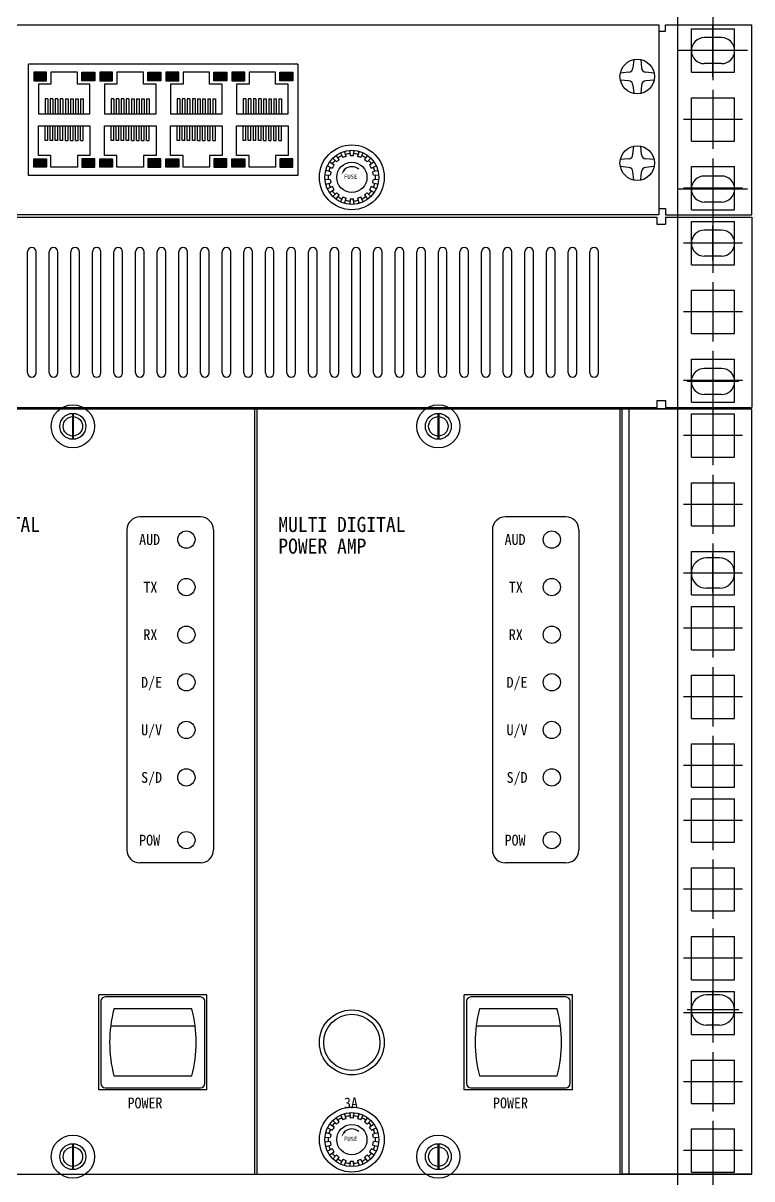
# Model space of a CAD drawing. Header units: millimetres. Extents: x 0 to 841, y 0 to 594.
# Drawn here: x 202.14 to 210.57, y 163.58 to 176.94 of the extents above; entities that cross this region are included whole.
import ezdxf
from ezdxf.enums import TextEntityAlignment as Align

# ---------------------------------------------------------------- set-up
doc = ezdxf.new("R2010")
doc.units = ezdxf.units.MM
doc.header["$LTSCALE"] = 10
doc.layers.add('LINE06', color=9, linetype='Continuous')
doc.styles.add('F1', font='GulimChe.ttf', dxfattribs={"height": 2})
doc.styles.get("Standard").update_dxf_attribs({"font": 'GulimChe.ttf'})

# ---------------------------------------------------------------- blocks, each defined once
blk = doc.blocks.new('sw-05')
at = {"color": 7}
for p, q in [((-12, 9.5), (-12, -9.5)), ((11, 10.5), (-11, 10.5)), ((12, -9.5), (12, 9.5)), ((9, 7.75), (-9, 7.75)), ((9.77, 3.75), (-9.77, 3.75)), ((-9, -7.75), (9, -7.75)), ((-11, -10.5), (11, -10.5))]:
    blk.add_line(p, q, dxfattribs=at)
for centre, radius, start, end in [((-11, 9.5), 1, 90, 180), ((11, 9.5), 1, 0, 90), ((20.53, 0), 30.53, 165.2952, 194.7048), ((-20.53, 0), 30.53, 345.2952, 14.7048), ((-11, -9.5), 1, 180, 270), ((11, -9.5), 1, 270, 0)]:
    blk.add_arc(centre, radius, start, end, dxfattribs=at)
blk = doc.blocks.new('FUSE')
for p, q in [((-197.43, 1363.48), (-196.55, 1362.59)), ((-195.94, 1363.11), (-196.66, 1364.13)), ((-195.64, 1364.72), (-195.12, 1363.58)), ((-194.37, 1363.85), (-194.7, 1365.06)), ((-193.54, 1365.26), (-193.44, 1364.02)), ((-192.64, 1364.02), (-192.54, 1365.26)), ((-191.38, 1365.06), (-191.71, 1363.85)), ((-190.96, 1363.58), (-190.44, 1364.72)), ((-189.42, 1364.13), (-190.14, 1363.11)), ((-189.53, 1362.59), (-188.65, 1363.48)), ((-197.88, 1360.29), (-199.09, 1360.61)), ((-198.68, 1361.72), (-197.55, 1361.18)), ((-197.15, 1361.87), (-198.18, 1362.58)), ((-187.89, 1362.58), (-188.92, 1361.87)), ((-188.52, 1361.18), (-187.39, 1361.72)), ((-186.99, 1360.61), (-188.2, 1360.29)), ((-199.26, 1359.62), (-198.02, 1359.51)), ((-198.02, 1358.56), (-199.26, 1358.44)), ((-199.09, 1357.46), (-197.88, 1357.77)), ((-188.2, 1357.77), (-186.99, 1357.46)), ((-188.06, 1359.51), (-186.82, 1359.62)), ((-186.82, 1358.44), (-188.06, 1358.56)), ((-197.55, 1356.89), (-198.68, 1356.35)), ((-198.18, 1355.49), (-197.15, 1356.2)), ((-196.55, 1355.47), (-197.43, 1354.58)), ((-196.66, 1353.94), (-195.94, 1354.96)), ((-190.14, 1354.96), (-189.42, 1353.94)), ((-188.65, 1354.58), (-189.53, 1355.47)), ((-188.92, 1356.2), (-187.89, 1355.49)), ((-187.39, 1356.35), (-188.52, 1356.89)), ((-195.12, 1354.49), (-195.64, 1353.35)), ((-194.7, 1353.01), (-194.37, 1354.21)), ((-193.44, 1354.05), (-193.54, 1352.8)), ((-192.54, 1352.8), (-192.64, 1354.05)), ((-191.71, 1354.21), (-191.38, 1353.01)), ((-190.44, 1353.35), (-190.96, 1354.49))]:
    blk.add_line(p, q)
for radius in [7.5, 6.25, 3.5]:
    blk.add_circle((-193.04, 1359.03), radius)
for radius, start, end in [(5.5, 134.5886, 145.4114), (5, 125.4114, 134.5886), (5.5, 114.5886, 125.4114), (5, 105.4114, 114.5886), (5.5, 94.5886, 105.4114), (5, 85.4114, 94.5886), (5.5, 74.5886, 85.4114), (5, 65.4114, 74.5886), (5.5, 54.5886, 65.4114), (5, 45.4114, 54.5886), (5.5, 34.5886, 45.4114), (5.5, 154.5886, 165.4114), (5, 165.4114, 174.5886), (5, 145.4114, 154.5886), (2.46, 49.7515, 132.9205), (5, 25.4114, 34.5886), (5, 5.4114, 14.5886), (5.5, 14.5886, 25.4114), (5.5, 174.5886, 185.4114), (5.5, 194.5886, 205.4114), (5, 185.4114, 194.5886), (5, 345.4114, 354.5886), (5.5, 334.5886, 345.4114), (5.5, 354.5886, 5.4114), (5.5, 214.5886, 225.4114), (5, 205.4114, 214.5886), (5, 225.4114, 234.5886), (5, 305.4114, 314.5886), (5.5, 314.5886, 325.4114), (5, 325.4114, 334.5886), (5.5, 234.5886, 245.4114), (5, 245.4114, 254.5886), (5.5, 254.5886, 265.4114), (5, 265.4114, 274.5886), (5.5, 274.5886, 285.4114), (5, 285.4114, 294.5886), (5.5, 294.5886, 305.4114)]:
    blk.add_arc((-193.04, 1359.03), radius, start, end)
blk.add_solid([(-194.43, 1360.77), (-194.84, 1361.05), (-195.49, 1359.67)])
at = {"style": 'F1'}
blk.add_text('FUSE', height=1, dxfattribs=at).set_placement((-194.89, 1358.67))

msp = doc.modelspace()

# ---------------------------------------------------------------- hatches: boundary and pattern name
at = {"layer": 'LINE06'}
for points in [[(202.268, 176.363), (202.268, 176.273), (202.408, 176.273), (202.408, 176.363)], [(202.823, 176.363), (202.823, 176.273), (202.963, 176.273), (202.963, 176.363)], [(203.031, 176.363), (203.031, 176.273), (203.171, 176.273), (203.171, 176.363)], [(203.586, 176.363), (203.586, 176.273), (203.726, 176.273), (203.726, 176.363)], [(203.795, 176.363), (203.795, 176.273), (203.935, 176.273), (203.935, 176.363)], [(204.35, 176.363), (204.35, 176.273), (204.49, 176.273), (204.49, 176.363)], [(204.559, 176.363), (204.559, 176.273), (204.699, 176.273), (204.699, 176.363)], [(205.114, 176.363), (205.114, 176.273), (205.254, 176.273), (205.254, 176.363)], [(202.408, 175.274), (202.408, 175.364), (202.268, 175.364), (202.268, 175.274)], [(202.963, 175.274), (202.963, 175.364), (202.823, 175.364), (202.823, 175.274)], [(203.171, 175.274), (203.171, 175.364), (203.031, 175.364), (203.031, 175.274)], [(203.726, 175.274), (203.726, 175.364), (203.586, 175.364), (203.586, 175.274)], [(203.935, 175.274), (203.935, 175.364), (203.795, 175.364), (203.795, 175.274)], [(204.49, 175.274), (204.49, 175.364), (204.35, 175.364), (204.35, 175.274)], [(204.699, 175.274), (204.699, 175.364), (204.559, 175.364), (204.559, 175.274)], [(205.254, 175.274), (205.254, 175.364), (205.114, 175.364), (205.114, 175.274)]]:
    msp.add_hatch(color=256, dxfattribs=at).paths.add_polyline_path(points)

# ---------------------------------------------------------------- linework, layer by layer
at = {"color": 7, "lineweight": 30}
for p, q in [((204.191, 171.228), (203.491, 171.228)), ((208.416, 171.228), (207.716, 171.228)), ((204.341, 171.078), (204.341, 167.378)), ((208.566, 171.078), (208.566, 167.378)), ((204.191, 167.228), (203.491, 167.228)), ((208.416, 167.228), (207.716, 167.228))]:
    msp.add_line(p, q, dxfattribs=at)
at = {"color": 7}
for p, q in [((203.341, 171.078), (203.341, 167.378)), ((207.566, 171.078), (207.566, 167.378))]:
    msp.add_line(p, q, dxfattribs=at)
for centre, start, end in [((203.491, 171.078), 90, 180), ((207.716, 171.078), 90, 180), ((203.491, 167.378), 180, 270), ((207.716, 167.378), 180, 270)]:
    msp.add_arc(centre, 0.15, start, end, dxfattribs=at)
at = {"color": 7, "lineweight": 30}
for centre, start, end in [((204.191, 171.078), 0, 90), ((208.416, 171.078), 0, 90), ((204.191, 167.378), 270, 0), ((208.416, 167.378), 270, 0)]:
    msp.add_arc(centre, 0.15, start, end, dxfattribs=at)
at = {"layer": 'LINE06'}
for p, q in [((209.708, 130.211), (209.708, 223.661)), ((210.116, 177.596), (210.116, 176.911)), ((209.566, 176.918), (210.566, 176.918)), ((209.566, 176.843), (209.566, 176.918)), ((210.116, 176.961), (210.116, 176.276)), ((210.116, 176.318), (210.116, 176.918)), ((210.566, 174.718), (210.566, 176.918)), ((209.491, 176.843), (209.566, 176.843)), ((209.866, 176.368), (209.866, 176.868)), ((209.866, 176.868), (210.366, 176.868)), ((210.216, 176.768), (210.016, 176.768)), ((210.366, 176.368), (210.366, 176.868)), ((209.201, 176.512), (209.191, 176.418)), ((209.281, 176.512), (209.291, 176.418)), ((210.516, 176.618), (209.716, 176.618)), ((210.458, 176.618), (209.774, 176.618)), ((205.318, 176.463), (202.204, 176.463)), ((202.204, 175.173), (202.204, 176.463)), ((202.263, 176.368), (202.263, 176.268)), ((202.413, 176.368), (202.263, 176.368)), ((202.268, 176.363), (202.268, 176.273)), ((202.408, 176.363), (202.268, 176.363)), ((202.408, 176.273), (202.408, 176.363)), ((202.413, 176.268), (202.413, 176.368)), ((202.768, 176.368), (202.463, 176.368)), ((202.463, 176.368), (202.463, 176.229)), ((202.768, 176.229), (202.768, 176.368)), ((202.818, 176.368), (202.968, 176.368)), ((202.818, 176.268), (202.818, 176.368)), ((202.823, 176.363), (202.963, 176.363)), ((202.823, 176.273), (202.823, 176.363)), ((202.963, 176.363), (202.963, 176.273)), ((202.968, 176.368), (202.968, 176.268)), ((203.026, 176.368), (203.026, 176.268)), ((203.176, 176.368), (203.026, 176.368)), ((203.031, 176.363), (203.031, 176.273)), ((203.171, 176.363), (203.031, 176.363)), ((203.171, 176.273), (203.171, 176.363)), ((203.176, 176.268), (203.176, 176.368)), ((203.531, 176.368), (203.226, 176.368)), ((203.226, 176.368), (203.226, 176.229)), ((203.531, 176.229), (203.531, 176.368)), ((203.581, 176.368), (203.731, 176.368)), ((203.581, 176.268), (203.581, 176.368)), ((203.586, 176.363), (203.726, 176.363)), ((203.586, 176.273), (203.586, 176.363)), ((203.726, 176.363), (203.726, 176.273)), ((203.731, 176.368), (203.731, 176.268)), ((203.79, 176.368), (203.79, 176.268)), ((203.94, 176.368), (203.79, 176.368)), ((203.795, 176.363), (203.795, 176.273)), ((203.935, 176.363), (203.795, 176.363)), ((203.935, 176.273), (203.935, 176.363)), ((203.94, 176.268), (203.94, 176.368)), ((204.295, 176.368), (203.99, 176.368)), ((203.99, 176.368), (203.99, 176.229)), ((204.295, 176.229), (204.295, 176.368)), ((204.345, 176.368), (204.495, 176.368)), ((204.345, 176.268), (204.345, 176.368)), ((204.35, 176.363), (204.49, 176.363)), ((204.35, 176.273), (204.35, 176.363)), ((204.49, 176.363), (204.49, 176.273)), ((204.495, 176.368), (204.495, 176.268)), ((204.554, 176.368), (204.554, 176.268)), ((204.704, 176.368), (204.554, 176.368)), ((204.559, 176.363), (204.559, 176.273)), ((204.699, 176.363), (204.559, 176.363)), ((204.699, 176.273), (204.699, 176.363)), ((204.704, 176.268), (204.704, 176.368)), ((205.059, 176.368), (204.754, 176.368)), ((204.754, 176.368), (204.754, 176.229)), ((205.059, 176.229), (205.059, 176.368)), ((205.109, 176.368), (205.259, 176.368)), ((205.109, 176.268), (205.109, 176.368)), ((205.114, 176.363), (205.254, 176.363)), ((205.114, 176.273), (205.114, 176.363)), ((205.254, 176.363), (205.254, 176.273)), ((205.259, 176.368), (205.259, 176.268)), ((205.318, 176.463), (205.318, 175.173)), ((209.141, 176.368), (209.047, 176.358)), ((209.434, 176.358), (209.341, 176.368)), ((209.866, 176.368), (210.366, 176.368)), ((210.216, 176.468), (210.016, 176.468)), ((202.263, 176.268), (202.413, 176.268)), ((202.268, 176.273), (202.408, 176.273)), ((202.317, 176.229), (202.317, 175.889)), ((202.463, 176.229), (202.317, 176.229)), ((202.913, 176.229), (202.768, 176.229)), ((202.968, 176.268), (202.818, 176.268)), ((202.963, 176.273), (202.823, 176.273)), ((202.913, 175.889), (202.913, 176.229)), ((203.026, 176.268), (203.176, 176.268)), ((203.031, 176.273), (203.171, 176.273)), ((203.081, 176.229), (203.081, 175.889)), ((203.226, 176.229), (203.081, 176.229)), ((203.677, 176.229), (203.531, 176.229)), ((203.731, 176.268), (203.581, 176.268)), ((203.726, 176.273), (203.586, 176.273)), ((203.677, 175.889), (203.677, 176.229)), ((203.79, 176.268), (203.94, 176.268)), ((203.795, 176.273), (203.935, 176.273)), ((203.845, 176.229), (203.845, 175.889)), ((203.99, 176.229), (203.845, 176.229)), ((204.441, 176.229), (204.295, 176.229)), ((204.495, 176.268), (204.345, 176.268)), ((204.49, 176.273), (204.35, 176.273)), ((204.441, 175.889), (204.441, 176.229)), ((204.554, 176.268), (204.704, 176.268)), ((204.559, 176.273), (204.699, 176.273)), ((204.608, 176.229), (204.608, 175.889)), ((204.754, 176.229), (204.608, 176.229)), ((205.204, 176.229), (205.059, 176.229)), ((205.259, 176.268), (205.109, 176.268)), ((205.254, 176.273), (205.114, 176.273)), ((205.204, 175.889), (205.204, 176.229)), ((209.141, 176.268), (209.047, 176.278)), ((209.434, 176.278), (209.341, 176.268)), ((209.191, 176.218), (209.201, 176.125)), ((209.291, 176.218), (209.281, 176.125)), ((210.116, 176.166), (210.116, 175.481)), ((202.425, 176.059), (202.395, 176.059)), ((202.395, 176.059), (202.395, 175.889)), ((202.425, 176.059), (202.425, 175.889)), ((202.453, 176.059), (202.453, 175.889)), ((202.483, 176.059), (202.453, 176.059)), ((202.483, 176.059), (202.483, 175.889)), ((202.512, 176.059), (202.512, 175.889)), ((202.542, 176.059), (202.512, 176.059)), ((202.542, 176.059), (202.542, 175.889)), ((202.57, 176.059), (202.57, 175.889)), ((202.6, 176.059), (202.57, 176.059)), ((202.6, 176.059), (202.6, 175.889)), ((202.63, 176.059), (202.66, 176.059)), ((202.63, 176.059), (202.63, 175.889)), ((202.66, 176.059), (202.66, 175.889)), ((202.689, 176.059), (202.689, 175.889)), ((202.689, 176.059), (202.719, 176.059)), ((202.719, 176.059), (202.719, 175.889)), ((202.747, 176.059), (202.747, 175.889)), ((202.747, 176.059), (202.777, 176.059)), ((202.777, 176.059), (202.777, 175.889)), ((202.806, 176.059), (202.836, 176.059)), ((202.806, 176.059), (202.806, 175.889)), ((202.836, 176.059), (202.836, 175.889)), ((203.188, 176.059), (203.158, 176.059)), ((203.158, 176.059), (203.158, 175.889)), ((203.188, 176.059), (203.188, 175.889)), ((203.217, 176.059), (203.217, 175.889)), ((203.247, 176.059), (203.217, 176.059)), ((203.247, 176.059), (203.247, 175.889)), ((203.275, 176.059), (203.275, 175.889)), ((203.305, 176.059), (203.275, 176.059)), ((203.305, 176.059), (203.305, 175.889)), ((203.334, 176.059), (203.334, 175.889)), ((203.364, 176.059), (203.334, 176.059)), ((203.364, 176.059), (203.364, 175.889)), ((203.394, 176.059), (203.424, 176.059)), ((203.394, 176.059), (203.394, 175.889)), ((203.424, 176.059), (203.424, 175.889)), ((203.452, 176.059), (203.452, 175.889)), ((203.452, 176.059), (203.482, 176.059)), ((203.482, 176.059), (203.482, 175.889)), ((203.511, 176.059), (203.511, 175.889)), ((203.511, 176.059), (203.541, 176.059)), ((203.541, 176.059), (203.541, 175.889)), ((203.569, 176.059), (203.599, 176.059)), ((203.569, 176.059), (203.569, 175.889)), ((203.599, 176.059), (203.599, 175.889)), ((203.952, 176.059), (203.922, 176.059)), ((203.922, 176.059), (203.922, 175.889)), ((203.952, 176.059), (203.952, 175.889)), ((203.981, 176.059), (203.981, 175.889)), ((204.011, 176.059), (203.981, 176.059)), ((204.011, 176.059), (204.011, 175.889)), ((204.039, 176.059), (204.039, 175.889)), ((204.069, 176.059), (204.039, 176.059)), ((204.069, 176.059), (204.069, 175.889)), ((204.098, 176.059), (204.098, 175.889)), ((204.128, 176.059), (204.098, 176.059)), ((204.128, 176.059), (204.128, 175.889)), ((204.158, 176.059), (204.188, 176.059)), ((204.158, 176.059), (204.158, 175.889)), ((204.188, 176.059), (204.188, 175.889)), ((204.216, 176.059), (204.216, 175.889)), ((204.216, 176.059), (204.246, 176.059)), ((204.246, 176.059), (204.246, 175.889)), ((204.275, 176.059), (204.275, 175.889)), ((204.275, 176.059), (204.305, 176.059)), ((204.305, 176.059), (204.305, 175.889)), ((204.333, 176.059), (204.363, 176.059)), ((204.333, 176.059), (204.333, 175.889)), ((204.363, 176.059), (204.363, 175.889)), ((204.716, 176.059), (204.686, 176.059)), ((204.686, 176.059), (204.686, 175.889)), ((204.716, 176.059), (204.716, 175.889)), ((204.744, 176.059), (204.744, 175.889)), ((204.774, 176.059), (204.744, 176.059)), ((204.774, 176.059), (204.774, 175.889)), ((204.803, 176.059), (204.803, 175.889)), ((204.833, 176.059), (204.803, 176.059)), ((204.833, 176.059), (204.833, 175.889)), ((204.861, 176.059), (204.861, 175.889)), ((204.891, 176.059), (204.861, 176.059)), ((204.891, 176.059), (204.891, 175.889)), ((204.921, 176.059), (204.951, 176.059)), ((204.921, 176.059), (204.921, 175.889)), ((204.951, 176.059), (204.951, 175.889)), ((204.98, 176.059), (204.98, 175.889)), ((204.98, 176.059), (205.01, 176.059)), ((205.01, 176.059), (205.01, 175.889)), ((205.038, 176.059), (205.038, 175.889)), ((205.038, 176.059), (205.068, 176.059)), ((205.068, 176.059), (205.068, 175.889)), ((205.097, 176.059), (205.127, 176.059)), ((205.097, 176.059), (205.097, 175.889)), ((205.127, 176.059), (205.127, 175.889)), ((209.866, 175.573), (209.866, 176.073)), ((209.866, 176.073), (210.366, 176.073)), ((210.366, 175.573), (210.366, 176.073)), ((202.317, 175.889), (202.913, 175.889)), ((203.081, 175.889), (203.677, 175.889)), ((203.845, 175.889), (204.441, 175.889)), ((204.608, 175.889), (205.204, 175.889)), ((202.317, 175.748), (202.913, 175.748)), ((202.317, 175.407), (202.317, 175.748)), ((202.395, 175.578), (202.395, 175.748)), ((202.425, 175.578), (202.425, 175.748)), ((202.453, 175.578), (202.453, 175.748)), ((202.483, 175.578), (202.483, 175.748)), ((202.512, 175.578), (202.512, 175.748)), ((202.542, 175.578), (202.542, 175.748)), ((202.57, 175.578), (202.57, 175.748)), ((202.6, 175.578), (202.6, 175.748)), ((202.63, 175.578), (202.63, 175.748)), ((202.66, 175.578), (202.66, 175.748)), ((202.689, 175.578), (202.689, 175.748)), ((202.719, 175.578), (202.719, 175.748)), ((202.747, 175.578), (202.747, 175.748)), ((202.777, 175.578), (202.777, 175.748)), ((202.806, 175.578), (202.806, 175.748)), ((202.836, 175.578), (202.836, 175.748)), ((202.913, 175.748), (202.913, 175.407)), ((203.081, 175.748), (203.677, 175.748)), ((203.081, 175.407), (203.081, 175.748)), ((203.158, 175.578), (203.158, 175.748)), ((203.188, 175.578), (203.188, 175.748)), ((203.217, 175.578), (203.217, 175.748)), ((203.247, 175.578), (203.247, 175.748)), ((203.275, 175.578), (203.275, 175.748)), ((203.305, 175.578), (203.305, 175.748)), ((203.334, 175.578), (203.334, 175.748)), ((203.364, 175.578), (203.364, 175.748)), ((203.394, 175.578), (203.394, 175.748)), ((203.424, 175.578), (203.424, 175.748)), ((203.452, 175.578), (203.452, 175.748)), ((203.482, 175.578), (203.482, 175.748)), ((203.511, 175.578), (203.511, 175.748)), ((203.541, 175.578), (203.541, 175.748)), ((203.569, 175.578), (203.569, 175.748)), ((203.599, 175.578), (203.599, 175.748)), ((203.677, 175.748), (203.677, 175.407)), ((203.845, 175.748), (204.441, 175.748)), ((203.845, 175.407), (203.845, 175.748)), ((203.922, 175.578), (203.922, 175.748)), ((203.952, 175.578), (203.952, 175.748)), ((203.981, 175.578), (203.981, 175.748)), ((204.011, 175.578), (204.011, 175.748)), ((204.039, 175.578), (204.039, 175.748)), ((204.069, 175.578), (204.069, 175.748)), ((204.098, 175.578), (204.098, 175.748)), ((204.128, 175.578), (204.128, 175.748)), ((204.158, 175.578), (204.158, 175.748)), ((204.188, 175.578), (204.188, 175.748)), ((204.216, 175.578), (204.216, 175.748)), ((204.246, 175.578), (204.246, 175.748)), ((204.275, 175.578), (204.275, 175.748)), ((204.305, 175.578), (204.305, 175.748)), ((204.333, 175.578), (204.333, 175.748)), ((204.363, 175.578), (204.363, 175.748)), ((204.441, 175.748), (204.441, 175.407)), ((204.608, 175.748), (205.204, 175.748)), ((204.608, 175.407), (204.608, 175.748)), ((204.686, 175.578), (204.686, 175.748)), ((204.716, 175.578), (204.716, 175.748)), ((204.744, 175.578), (204.744, 175.748)), ((204.774, 175.578), (204.774, 175.748)), ((204.803, 175.578), (204.803, 175.748)), ((204.833, 175.578), (204.833, 175.748)), ((204.861, 175.578), (204.861, 175.748)), ((204.891, 175.578), (204.891, 175.748)), ((204.921, 175.578), (204.921, 175.748)), ((204.951, 175.578), (204.951, 175.748)), ((204.98, 175.578), (204.98, 175.748)), ((205.01, 175.578), (205.01, 175.748)), ((205.038, 175.578), (205.038, 175.748)), ((205.068, 175.578), (205.068, 175.748)), ((205.097, 175.578), (205.097, 175.748)), ((205.127, 175.578), (205.127, 175.748)), ((205.204, 175.748), (205.204, 175.407)), ((210.458, 175.823), (209.774, 175.823)), ((202.425, 175.578), (202.395, 175.578)), ((202.483, 175.578), (202.453, 175.578)), ((202.542, 175.578), (202.512, 175.578)), ((202.6, 175.578), (202.57, 175.578)), ((202.63, 175.578), (202.66, 175.578)), ((202.689, 175.578), (202.719, 175.578)), ((202.747, 175.578), (202.777, 175.578)), ((202.806, 175.578), (202.836, 175.578)), ((203.188, 175.578), (203.158, 175.578)), ((203.247, 175.578), (203.217, 175.578)), ((203.305, 175.578), (203.275, 175.578)), ((203.364, 175.578), (203.334, 175.578)), ((203.394, 175.578), (203.424, 175.578)), ((203.452, 175.578), (203.482, 175.578)), ((203.511, 175.578), (203.541, 175.578)), ((203.569, 175.578), (203.599, 175.578)), ((203.952, 175.578), (203.922, 175.578)), ((204.011, 175.578), (203.981, 175.578)), ((204.069, 175.578), (204.039, 175.578)), ((204.128, 175.578), (204.098, 175.578)), ((204.158, 175.578), (204.188, 175.578)), ((204.216, 175.578), (204.246, 175.578)), ((204.275, 175.578), (204.305, 175.578)), ((204.333, 175.578), (204.363, 175.578)), ((204.716, 175.578), (204.686, 175.578)), ((204.774, 175.578), (204.744, 175.578)), ((204.833, 175.578), (204.803, 175.578)), ((204.891, 175.578), (204.861, 175.578)), ((204.921, 175.578), (204.951, 175.578)), ((204.98, 175.578), (205.01, 175.578)), ((205.038, 175.578), (205.068, 175.578)), ((205.097, 175.578), (205.127, 175.578)), ((209.866, 175.573), (210.366, 175.573)), ((209.191, 175.418), (209.201, 175.512)), ((209.291, 175.418), (209.281, 175.512)), ((202.263, 175.269), (202.263, 175.369)), ((202.263, 175.369), (202.413, 175.369)), ((202.268, 175.274), (202.268, 175.364)), ((202.268, 175.364), (202.408, 175.364)), ((202.463, 175.407), (202.317, 175.407)), ((202.408, 175.364), (202.408, 175.274)), ((202.413, 175.369), (202.413, 175.269)), ((202.463, 175.269), (202.463, 175.407)), ((202.913, 175.407), (202.768, 175.407)), ((202.768, 175.407), (202.768, 175.269)), ((202.818, 175.369), (202.818, 175.269)), ((202.968, 175.369), (202.818, 175.369)), ((202.823, 175.364), (202.823, 175.274)), ((202.963, 175.364), (202.823, 175.364)), ((202.963, 175.274), (202.963, 175.364)), ((202.968, 175.269), (202.968, 175.369)), ((203.026, 175.269), (203.026, 175.369)), ((203.026, 175.369), (203.176, 175.369)), ((203.031, 175.274), (203.031, 175.364)), ((203.031, 175.364), (203.171, 175.364)), ((203.226, 175.407), (203.081, 175.407)), ((203.171, 175.364), (203.171, 175.274)), ((203.176, 175.369), (203.176, 175.269)), ((203.226, 175.269), (203.226, 175.407)), ((203.677, 175.407), (203.531, 175.407)), ((203.531, 175.407), (203.531, 175.269)), ((203.581, 175.369), (203.581, 175.269)), ((203.731, 175.369), (203.581, 175.369)), ((203.586, 175.364), (203.586, 175.274)), ((203.726, 175.364), (203.586, 175.364)), ((203.726, 175.274), (203.726, 175.364)), ((203.731, 175.269), (203.731, 175.369)), ((203.79, 175.269), (203.79, 175.369)), ((203.79, 175.369), (203.94, 175.369)), ((203.795, 175.274), (203.795, 175.364)), ((203.795, 175.364), (203.935, 175.364)), ((203.99, 175.407), (203.845, 175.407)), ((203.935, 175.364), (203.935, 175.274)), ((203.94, 175.369), (203.94, 175.269)), ((203.99, 175.269), (203.99, 175.407)), ((204.441, 175.407), (204.295, 175.407)), ((204.295, 175.407), (204.295, 175.269)), ((204.345, 175.369), (204.345, 175.269)), ((204.495, 175.369), (204.345, 175.369)), ((204.35, 175.364), (204.35, 175.274)), ((204.49, 175.364), (204.35, 175.364)), ((204.49, 175.274), (204.49, 175.364)), ((204.495, 175.269), (204.495, 175.369)), ((204.554, 175.269), (204.554, 175.369)), ((204.554, 175.369), (204.704, 175.369)), ((204.559, 175.274), (204.559, 175.364)), ((204.559, 175.364), (204.699, 175.364)), ((204.754, 175.407), (204.608, 175.407)), ((204.699, 175.364), (204.699, 175.274)), ((204.704, 175.369), (204.704, 175.269)), ((204.754, 175.269), (204.754, 175.407)), ((205.204, 175.407), (205.059, 175.407)), ((205.059, 175.407), (205.059, 175.269)), ((205.109, 175.369), (205.109, 175.269)), ((205.259, 175.369), (205.109, 175.369)), ((205.114, 175.364), (205.114, 175.274)), ((205.254, 175.364), (205.114, 175.364)), ((205.254, 175.274), (205.254, 175.364)), ((205.259, 175.269), (205.259, 175.369)), ((209.141, 175.368), (209.047, 175.358)), ((209.434, 175.358), (209.341, 175.368)), ((210.116, 175.371), (210.116, 174.686)), ((210.116, 175.318), (210.116, 174.718)), ((205.318, 175.173), (202.204, 175.173)), ((202.413, 175.269), (202.263, 175.269)), ((202.408, 175.274), (202.268, 175.274)), ((202.768, 175.269), (202.463, 175.269)), ((202.818, 175.269), (202.968, 175.269)), ((202.823, 175.274), (202.963, 175.274)), ((203.176, 175.269), (203.026, 175.269)), ((203.171, 175.274), (203.031, 175.274)), ((203.531, 175.269), (203.226, 175.269)), ((203.581, 175.269), (203.731, 175.269)), ((203.586, 175.274), (203.726, 175.274)), ((203.94, 175.269), (203.79, 175.269)), ((203.935, 175.274), (203.795, 175.274)), ((204.295, 175.269), (203.99, 175.269)), ((204.345, 175.269), (204.495, 175.269)), ((204.35, 175.274), (204.49, 175.274)), ((204.704, 175.269), (204.554, 175.269)), ((204.699, 175.274), (204.559, 175.274)), ((205.059, 175.269), (204.754, 175.269)), ((205.109, 175.269), (205.259, 175.269)), ((205.114, 175.274), (205.254, 175.274)), ((209.141, 175.268), (209.047, 175.278)), ((209.201, 175.125), (209.191, 175.218)), ((209.281, 175.125), (209.291, 175.218)), ((209.434, 175.278), (209.341, 175.268)), ((209.866, 174.778), (209.866, 175.278)), ((209.866, 175.278), (210.366, 175.278)), ((210.216, 175.168), (210.016, 175.168)), ((210.366, 174.778), (210.366, 175.278)), ((210.458, 175.028), (209.774, 175.028)), ((210.516, 175.018), (209.716, 175.018)), ((209.491, 174.793), (209.566, 174.793)), ((209.566, 174.793), (209.566, 174.718)), ((209.866, 174.778), (210.366, 174.778)), ((210.216, 174.868), (210.016, 174.868)), ((187.516, 174.693), (209.466, 174.693)), ((209.466, 174.693), (209.466, 174.613)), ((209.566, 174.718), (210.566, 174.718)), ((209.566, 174.693), (209.566, 174.613)), ((209.566, 174.693), (210.566, 174.693)), ((209.866, 174.143), (209.866, 174.643)), ((209.866, 174.643), (210.366, 174.643)), ((210.116, 174.736), (210.116, 174.051)), ((210.366, 174.143), (210.366, 174.643)), ((210.566, 174.693), (210.566, 172.493)), ((209.466, 174.613), (209.566, 174.613)), ((210.216, 174.543), (210.016, 174.543)), ((210.116, 174.193), (210.116, 174.593)), ((210.458, 174.393), (209.774, 174.393)), ((210.416, 174.393), (209.816, 174.393)), ((202.191, 172.893), (202.191, 174.293)), ((202.291, 172.893), (202.291, 174.293)), ((202.441, 172.893), (202.441, 174.293)), ((202.541, 172.893), (202.541, 174.293)), ((202.691, 172.893), (202.691, 174.293)), ((202.791, 172.893), (202.791, 174.293)), ((202.941, 172.893), (202.941, 174.293)), ((203.041, 172.893), (203.041, 174.293)), ((203.191, 172.893), (203.191, 174.293)), ((203.291, 172.893), (203.291, 174.293)), ((203.441, 172.893), (203.441, 174.293)), ((203.541, 172.893), (203.541, 174.293)), ((203.691, 172.893), (203.691, 174.293)), ((203.791, 172.893), (203.791, 174.293)), ((203.941, 172.893), (203.941, 174.293)), ((204.041, 172.893), (204.041, 174.293)), ((204.191, 172.893), (204.191, 174.293)), ((204.291, 172.893), (204.291, 174.293)), ((204.441, 172.893), (204.441, 174.293)), ((204.541, 172.893), (204.541, 174.293)), ((204.691, 172.893), (204.691, 174.293)), ((204.791, 172.893), (204.791, 174.293)), ((204.941, 172.893), (204.941, 174.293)), ((205.041, 172.893), (205.041, 174.293)), ((205.191, 172.893), (205.191, 174.293)), ((205.291, 172.893), (205.291, 174.293)), ((205.441, 172.893), (205.441, 174.293)), ((205.541, 172.893), (205.541, 174.293)), ((205.691, 172.893), (205.691, 174.293)), ((205.791, 172.893), (205.791, 174.293)), ((205.941, 172.893), (205.941, 174.293)), ((206.041, 172.893), (206.041, 174.293)), ((206.191, 172.893), (206.191, 174.293)), ((206.291, 172.893), (206.291, 174.293)), ((206.441, 172.893), (206.441, 174.293)), ((206.541, 172.893), (206.541, 174.293)), ((206.691, 172.893), (206.691, 174.293)), ((206.791, 172.893), (206.791, 174.293)), ((206.941, 172.893), (206.941, 174.293)), ((207.041, 172.893), (207.041, 174.293)), ((207.191, 172.893), (207.191, 174.293)), ((207.291, 172.893), (207.291, 174.293)), ((207.441, 172.893), (207.441, 174.293)), ((207.541, 172.893), (207.541, 174.293)), ((207.691, 172.893), (207.691, 174.293)), ((207.791, 172.893), (207.791, 174.293)), ((207.941, 172.893), (207.941, 174.293)), ((208.041, 172.893), (208.041, 174.293)), ((208.191, 172.893), (208.191, 174.293)), ((208.291, 172.893), (208.291, 174.293)), ((208.441, 172.893), (208.441, 174.293)), ((208.541, 172.893), (208.541, 174.293)), ((208.691, 172.893), (208.691, 174.293)), ((208.791, 172.893), (208.791, 174.293)), ((210.216, 174.243), (210.016, 174.243)), ((209.866, 174.143), (210.366, 174.143)), ((209.866, 173.348), (209.866, 173.848)), ((209.866, 173.848), (210.366, 173.848)), ((210.116, 173.941), (210.116, 173.256)), ((210.366, 173.348), (210.366, 173.848)), ((210.458, 173.598), (209.774, 173.598)), ((209.866, 173.348), (210.366, 173.348)), ((209.866, 172.553), (209.866, 173.053)), ((209.866, 173.053), (210.366, 173.053)), ((210.116, 173.146), (210.116, 172.461)), ((210.366, 172.553), (210.366, 173.053)), ((210.216, 172.943), (210.016, 172.943)), ((210.116, 172.993), (210.116, 172.593)), ((210.458, 172.803), (209.774, 172.803)), ((210.416, 172.793), (209.816, 172.793)), ((210.216, 172.643), (210.016, 172.643)), ((187.516, 172.493), (209.466, 172.493)), ((209.466, 172.573), (209.466, 172.493)), ((209.466, 172.573), (209.566, 172.573)), ((209.566, 172.573), (209.566, 172.493)), ((209.566, 172.493), (210.566, 172.493)), ((209.866, 172.553), (210.366, 172.553)), ((210.116, 172.511), (210.116, 171.826)), ((186.416, 172.478), (210.566, 172.478)), ((200.616, 172.478), (204.816, 172.478)), ((200.616, 172.478), (204.816, 172.478)), ((202.711, 172.425), (202.711, 172.125)), ((202.716, 172.478), (204.816, 172.478)), ((202.716, 172.478), (204.816, 172.478)), ((202.721, 172.425), (202.721, 172.125)), ((204.816, 172.478), (204.816, 163.628)), ((204.816, 172.478), (204.816, 163.628)), ((204.841, 172.478), (209.041, 172.478)), ((204.841, 172.478), (204.841, 163.628)), ((204.841, 172.478), (209.041, 172.478)), ((204.841, 172.478), (204.841, 163.628)), ((206.936, 172.425), (206.936, 172.125)), ((206.941, 172.478), (209.041, 172.478)), ((206.941, 172.478), (209.041, 172.478)), ((206.946, 172.425), (206.946, 172.125)), ((209.041, 172.478), (209.041, 163.628)), ((209.041, 172.478), (209.041, 163.628)), ((209.066, 163.628), (209.066, 172.478)), ((210.566, 172.478), (209.066, 172.478)), ((209.146, 163.628), (209.146, 172.478)), ((209.866, 171.918), (209.866, 172.418)), ((209.866, 172.418), (210.366, 172.418)), ((210.366, 171.918), (210.366, 172.418)), ((210.566, 163.628), (210.566, 172.478)), ((210.458, 172.168), (209.774, 172.168)), ((209.866, 171.918), (210.366, 171.918)), ((210.116, 171.716), (210.116, 171.031)), ((209.866, 171.123), (209.866, 171.623)), ((209.866, 171.623), (210.366, 171.623)), ((210.366, 171.123), (210.366, 171.623)), ((210.458, 171.373), (209.774, 171.373)), ((209.866, 171.123), (210.366, 171.123)), ((210.116, 170.921), (210.116, 170.236)), ((209.866, 170.328), (209.866, 170.828)), ((209.866, 170.828), (210.366, 170.828)), ((210.191, 170.753), (210.041, 170.753)), ((210.116, 170.353), (210.116, 170.803)), ((210.366, 170.328), (210.366, 170.828)), ((210.458, 170.578), (209.774, 170.578)), ((210.416, 170.578), (209.816, 170.578)), ((210.191, 170.403), (210.041, 170.403)), ((209.866, 170.328), (210.366, 170.328)), ((210.116, 170.286), (210.116, 169.601)), ((209.866, 169.693), (209.866, 170.193)), ((209.866, 170.193), (210.366, 170.193)), ((210.366, 169.693), (210.366, 170.193)), ((210.458, 169.943), (209.774, 169.943)), ((209.866, 169.693), (210.366, 169.693)), ((210.116, 169.491), (210.116, 168.806)), ((209.866, 168.898), (209.866, 169.398)), ((209.866, 169.398), (210.366, 169.398)), ((210.366, 168.898), (210.366, 169.398)), ((210.458, 169.148), (209.774, 169.148)), ((209.866, 168.898), (210.366, 168.898)), ((210.116, 168.696), (210.116, 168.011)), ((209.866, 168.103), (209.866, 168.603)), ((209.866, 168.603), (210.366, 168.603)), ((210.366, 168.103), (210.366, 168.603)), ((210.458, 168.353), (209.774, 168.353)), ((209.866, 168.103), (210.366, 168.103)), ((209.866, 167.468), (209.866, 167.968)), ((209.866, 167.968), (210.366, 167.968)), ((210.116, 168.061), (210.116, 167.376)), ((210.366, 167.468), (210.366, 167.968)), ((210.458, 167.718), (209.774, 167.718)), ((209.866, 167.468), (210.366, 167.468)), ((209.866, 166.673), (209.866, 167.173)), ((209.866, 167.173), (210.366, 167.173)), ((210.116, 167.266), (210.116, 166.581)), ((210.366, 166.673), (210.366, 167.173)), ((210.458, 166.923), (209.774, 166.923)), ((209.866, 166.673), (210.366, 166.673)), ((209.866, 165.878), (209.866, 166.378)), ((209.866, 166.378), (210.366, 166.378)), ((210.116, 166.471), (210.116, 165.786)), ((210.366, 165.878), (210.366, 166.378)), ((210.458, 166.128), (209.774, 166.128)), ((209.866, 165.878), (210.366, 165.878)), ((210.116, 165.836), (210.116, 165.151)), ((204.266, 165.703), (203.016, 165.703)), ((203.016, 164.603), (203.016, 165.703)), ((204.266, 165.703), (203.016, 165.703)), ((203.016, 164.603), (203.016, 165.703)), ((204.266, 165.703), (203.016, 165.703)), ((203.016, 164.603), (203.016, 165.703)), ((204.266, 165.703), (203.016, 165.703)), ((203.016, 164.603), (203.016, 165.703)), ((204.266, 164.603), (204.266, 165.703)), ((204.266, 164.603), (204.266, 165.703)), ((204.266, 164.603), (204.266, 165.703)), ((204.266, 164.603), (204.266, 165.703)), ((208.491, 165.703), (207.241, 165.703)), ((207.241, 164.603), (207.241, 165.703)), ((208.491, 165.703), (207.241, 165.703)), ((207.241, 164.603), (207.241, 165.703)), ((208.491, 165.703), (207.241, 165.703)), ((207.241, 164.603), (207.241, 165.703)), ((208.491, 165.703), (207.241, 165.703)), ((207.241, 164.603), (207.241, 165.703)), ((208.491, 164.603), (208.491, 165.703)), ((208.491, 164.603), (208.491, 165.703)), ((208.491, 164.603), (208.491, 165.703)), ((208.491, 164.603), (208.491, 165.703)), ((209.866, 165.243), (209.866, 165.743)), ((209.866, 165.743), (210.366, 165.743)), ((210.191, 165.703), (210.041, 165.703)), ((210.116, 165.303), (210.116, 165.753)), ((210.366, 165.243), (210.366, 165.743)), ((210.458, 165.493), (209.774, 165.493)), ((210.416, 165.528), (209.816, 165.528)), ((210.191, 165.353), (210.041, 165.353)), ((209.866, 165.243), (210.366, 165.243)), ((210.116, 165.041), (210.116, 164.356)), ((209.866, 164.448), (209.866, 164.948)), ((209.866, 164.948), (210.366, 164.948)), ((210.366, 164.448), (210.366, 164.948)), ((204.266, 164.603), (203.016, 164.603)), ((204.266, 164.603), (203.016, 164.603)), ((204.266, 164.603), (203.016, 164.603)), ((204.266, 164.603), (203.016, 164.603)), ((208.491, 164.603), (207.241, 164.603)), ((208.491, 164.603), (207.241, 164.603)), ((208.491, 164.603), (207.241, 164.603)), ((208.491, 164.603), (207.241, 164.603)), ((210.458, 164.698), (209.774, 164.698)), ((209.866, 164.448), (210.366, 164.448)), ((210.116, 164.246), (210.116, 163.561)), ((209.866, 163.653), (209.866, 164.153)), ((209.866, 164.153), (210.366, 164.153)), ((210.366, 163.653), (210.366, 164.153)), ((202.711, 163.982), (202.711, 163.682)), ((202.721, 163.982), (202.721, 163.682)), ((206.936, 163.982), (206.936, 163.682)), ((206.946, 163.982), (206.946, 163.682)), ((210.458, 163.903), (209.774, 163.903)), ((186.416, 163.628), (210.566, 163.628)), ((200.616, 163.628), (204.816, 163.628)), ((200.616, 163.628), (204.816, 163.628)), ((204.841, 163.628), (209.041, 163.628)), ((204.841, 163.628), (209.041, 163.628)), ((210.566, 163.628), (209.066, 163.628)), ((209.866, 163.653), (210.366, 163.653)), ((210.116, 163.611), (210.116, 162.926))]:
    msp.add_line(p, q, dxfattribs=at)
msp.add_lwpolyline([(187.491, 176.918), (209.491, 176.918), (209.491, 174.718), (187.491, 174.718)], close=True, dxfattribs=at)
for centre, radius in [((209.241, 176.318), 0.2), ((209.241, 175.318), 0.2), ((202.716, 172.275), 0.25), ((206.941, 172.275), 0.25), ((202.716, 172.275), 0.15), ((202.716, 172.275), 0.112), ((202.716, 172.275), 0.112), ((206.941, 172.275), 0.15), ((206.941, 172.275), 0.112), ((206.941, 172.275), 0.112), ((204.028, 170.966), 0.1), ((204.028, 170.966), 0.1), ((208.253, 170.966), 0.1), ((208.253, 170.966), 0.1), ((204.028, 170.416), 0.1), ((204.028, 170.416), 0.1), ((204.028, 170.416), 0.1), ((204.028, 170.416), 0.1), ((208.253, 170.416), 0.1), ((208.253, 170.416), 0.1), ((208.253, 170.416), 0.1), ((208.253, 170.416), 0.1), ((204.028, 169.866), 0.1), ((204.028, 169.866), 0.1), ((204.028, 169.866), 0.1), ((204.028, 169.866), 0.1), ((208.253, 169.866), 0.1), ((208.253, 169.866), 0.1), ((208.253, 169.866), 0.1), ((208.253, 169.866), 0.1), ((204.028, 169.316), 0.1), ((204.028, 169.316), 0.1), ((204.028, 169.316), 0.1), ((204.028, 169.316), 0.1), ((208.253, 169.316), 0.1), ((208.253, 169.316), 0.1), ((208.253, 169.316), 0.1), ((208.253, 169.316), 0.1), ((204.028, 168.766), 0.1), ((204.028, 168.766), 0.1), ((204.028, 168.766), 0.1), ((204.028, 168.766), 0.1), ((208.253, 168.766), 0.1), ((208.253, 168.766), 0.1), ((208.253, 168.766), 0.1), ((208.253, 168.766), 0.1), ((204.028, 168.216), 0.1), ((204.028, 168.216), 0.1), ((204.028, 168.216), 0.1), ((204.028, 168.216), 0.1), ((208.253, 168.216), 0.1), ((208.253, 168.216), 0.1), ((208.253, 168.216), 0.1), ((208.253, 168.216), 0.1), ((204.028, 167.491), 0.1), ((204.028, 167.491), 0.1), ((204.028, 167.491), 0.1), ((204.028, 167.491), 0.1), ((208.253, 167.491), 0.1), ((208.253, 167.491), 0.1), ((208.253, 167.491), 0.1), ((208.253, 167.491), 0.1), ((205.941, 165.153), 0.375), ((205.941, 165.153, -0.1), 0.325), ((202.716, 163.832), 0.25), ((206.941, 163.832), 0.25), ((202.716, 163.832), 0.15), ((202.716, 163.832), 0.112), ((202.716, 163.832), 0.112), ((206.941, 163.832), 0.15), ((206.941, 163.832), 0.112), ((206.941, 163.832), 0.112)]:
    msp.add_circle(centre, radius, dxfattribs=at)
for centre, radius, start, end in [((210.016, 176.618), 0.15, 90, 270), ((210.216, 176.618), 0.15, 270, 90), ((209.141, 176.418), 0.05, 270, 0), ((209.341, 176.418), 0.05, 180, 270), ((209.141, 176.218), 0.05, 0, 90), ((209.341, 176.218), 0.05, 90, 180), ((209.141, 175.418), 0.05, 270, 0), ((209.341, 175.418), 0.05, 180, 270), ((209.141, 175.218), 0.05, 0, 90), ((209.341, 175.218), 0.05, 90, 180), ((210.016, 175.018), 0.15, 90, 270), ((210.216, 175.018), 0.15, 270, 90), ((210.016, 174.393), 0.15, 90, 270), ((210.216, 174.393), 0.15, 270, 90), ((202.241, 174.293), 0.05, 0, 180), ((202.491, 174.293), 0.05, 0, 180), ((202.741, 174.293), 0.05, 0, 180), ((202.991, 174.293), 0.05, 0, 180), ((203.241, 174.293), 0.05, 0, 180), ((203.491, 174.293), 0.05, 0, 180), ((203.741, 174.293), 0.05, 0, 180), ((203.991, 174.293), 0.05, 0, 180), ((204.241, 174.293), 0.05, 0, 180), ((204.491, 174.293), 0.05, 0, 180), ((204.741, 174.293), 0.05, 0, 180), ((204.991, 174.293), 0.05, 0, 180), ((205.241, 174.293), 0.05, 0, 180), ((205.491, 174.293), 0.05, 0, 180), ((205.741, 174.293), 0.05, 0, 180), ((205.991, 174.293), 0.05, 0, 180), ((206.241, 174.293), 0.05, 0, 180), ((206.491, 174.293), 0.05, 0, 180), ((206.741, 174.293), 0.05, 0, 180), ((206.991, 174.293), 0.05, 0, 180), ((207.241, 174.293), 0.05, 0, 180), ((207.491, 174.293), 0.05, 0, 180), ((207.741, 174.293), 0.05, 0, 180), ((207.991, 174.293), 0.05, 0, 180), ((208.241, 174.293), 0.05, 0, 180), ((208.491, 174.293), 0.05, 0, 180), ((208.741, 174.293), 0.05, 0, 180), ((202.241, 172.893), 0.05, 180, 0), ((202.491, 172.893), 0.05, 180, 0), ((202.741, 172.893), 0.05, 180, 0), ((202.991, 172.893), 0.05, 180, 0), ((203.241, 172.893), 0.05, 180, 0), ((203.491, 172.893), 0.05, 180, 0), ((203.741, 172.893), 0.05, 180, 0), ((203.991, 172.893), 0.05, 180, 0), ((204.241, 172.893), 0.05, 180, 0), ((204.491, 172.893), 0.05, 180, 0), ((204.741, 172.893), 0.05, 180, 0), ((204.991, 172.893), 0.05, 180, 0), ((205.241, 172.893), 0.05, 180, 0), ((205.491, 172.893), 0.05, 180, 0), ((205.741, 172.893), 0.05, 180, 0), ((205.991, 172.893), 0.05, 180, 0), ((206.241, 172.893), 0.05, 180, 0), ((206.491, 172.893), 0.05, 180, 0), ((206.741, 172.893), 0.05, 180, 0), ((206.991, 172.893), 0.05, 180, 0), ((207.241, 172.893), 0.05, 180, 0), ((207.491, 172.893), 0.05, 180, 0), ((207.741, 172.893), 0.05, 180, 0), ((207.991, 172.893), 0.05, 180, 0), ((208.241, 172.893), 0.05, 180, 0), ((208.491, 172.893), 0.05, 180, 0), ((208.741, 172.893), 0.05, 180, 0), ((210.016, 172.793), 0.15, 90, 270), ((210.216, 172.793), 0.15, 270, 90), ((210.041, 170.578), 0.175, 90, 270), ((210.191, 170.578), 0.175, 270, 90), ((210.041, 165.528), 0.175, 90, 270), ((210.191, 165.528), 0.175, 270, 90)]:
    msp.add_arc(centre, radius, start, end, dxfattribs=at)

# ---------------------------------------------------------------- block references
at = {"layer": 'LINE06', "xscale": 0.04999999999995453, "yscale": 0.04999999999995453, "zscale": 0.04999999999995453}
for name, p in [('FUSE', (215.593, 107.202)), ('sw-05', (203.641, 165.153)), ('sw-05', (207.866, 165.153)), ('FUSE', (215.593, 96.078))]:
    msp.add_blockref(name, p, dxfattribs=at)

# ---------------------------------------------------------------- texts
at = {"color": 7}
for s, p in [('AUD', (203.482, 170.966, 0.05)), ('AUD', (207.707, 170.966, 0.05)), ('TX', (203.531, 170.416, 0.05)), ('TX', (207.756, 170.416, 0.05)), ('RX', (203.531, 169.866, 0.05)), ('RX', (207.756, 169.866, 0.05)), ('D/E', (203.505, 169.316, 0.05)), ('D/E', (207.73, 169.316, 0.05)), ('U/V', (203.505, 168.766, 0.05)), ('U/V', (207.73, 168.766, 0.05)), ('S/D', (203.505, 168.216, 0.05)), ('S/D', (207.73, 168.216, 0.05)), ('POW', (203.482, 167.491, 0.05)), ('POW', (207.707, 167.491, 0.05)), ('POWER', (203.348, 164.453, 0.05)), ('3A', (205.85, 164.454, 0.05)), ('POWER', (207.573, 164.453, 0.05))]:
    msp.add_text(s, height=0.125, dxfattribs=at).set_placement(p, align=Align.MIDDLE_LEFT)
at = {"layer": 'LINE06'}
for s, p in [('MULTI DIGITAL', (200.866, 171.053)), ('MULTI DIGITAL', (205.091, 171.053)), ('POWER AMP', (205.091, 170.803))]:
    msp.add_text(s, height=0.175, dxfattribs=at).set_placement(p)
for s, p in [('POWER', (203.348, 164.453, 0.05)), ('3A', (205.85, 164.454, 0.05)), ('POWER', (207.573, 164.453, 0.05))]:
    msp.add_text(s, height=0.125, dxfattribs=at).set_placement(p, align=Align.MIDDLE_LEFT)

doc.saveas('drawing.dxf')
